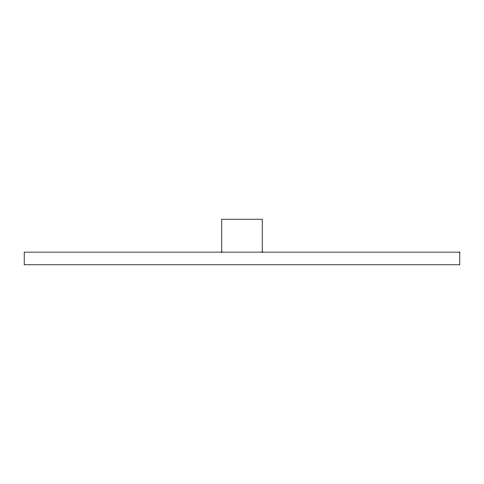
<?xml version="1.0" encoding="UTF-8"?>
<svg xmlns="http://www.w3.org/2000/svg" width="484" height="484" viewBox="0 0 484 484"><rect width="100%" height="100%" fill="white"/><g stroke="black" fill="none" stroke-linecap="round" stroke-linejoin="round"><path stroke-width="0.73" d="M262.219 252.128L262.219 219.204L221.781 219.204L221.781 252.128M459.8 252.128L24.2 252.128L24.2 264.796L459.8 264.796L459.8 252.128"/></g></svg>
